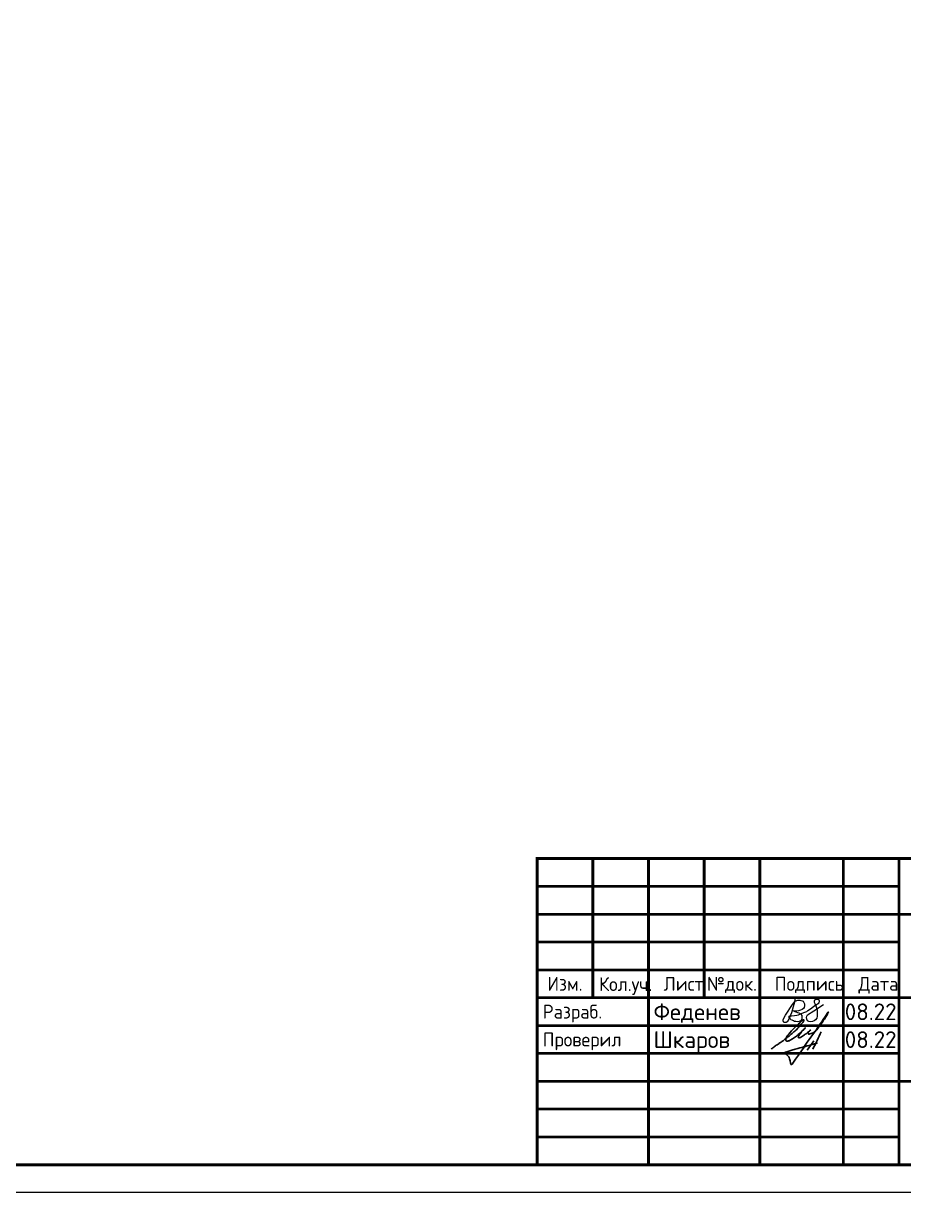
# Model space of a CAD drawing. Header units: metres. Extents: x -18 to 14983, y 1157 to 3877.
# Drawn here: x 7784.8 to 7943, y 1902.8 to 2112.8 of the extents above; entities that cross this region are included whole.
import ezdxf
from ezdxf.enums import TextEntityAlignment as Align

# ---------------------------------------------------------------- set-up
doc = ezdxf.new("R2010")
doc.units = ezdxf.units.M
doc.layers.add('Размерный', color=4, linetype='Continuous', lineweight=30)
doc.layers.add('рамка', color=7, linetype='Continuous')
doc.styles.add('-ISOCPEUR-', font='isocpeur.ttf')
doc.styles.add('GOST', font='GOST_Common.ttf')

# ---------------------------------------------------------------- blocks, each defined once
blk = doc.blocks.new('подпись')
at = {"lineweight": 30}
for points in [[(-0.82, -1.23), (-0.21, -0.8), (0.43, -0.36), (0.86, -0.08), (1.32, 0.25), (2, 0.77), (2.8, 1.4), (3.27, 1.83), (3.84, 2.36), (4.46, 3.07), (5.01, 3.73), (5.08, 3.95), (5.01, 4.03), (4.91, 4), (4.76, 3.88), (4.33, 3.49), (3.4, 2.58), (2.34, 1.43), (1.83, 0.48), (1.87, 0.23), (1.99, 0.16), (2.17, 0.16), (2.41, 0.25), (3.02, 0.6), (3.71, 1.09), (4.34, 1.62), (5.32, 2.55), (4.75, 1.98), (4.27, 1.36), (4.08, 1.05), (4.07, 0.85), (4.11, 0.78), (4.25, 0.78), (4.42, 0.84), (4.78, 1.05), (5.16, 1.3), (5.47, 1.51), (5.72, 1.73), (6.05, 1.99), (6.23, 2.18), (5.94, 1.88), (5.8, 1.63), (5.8, 1.5), (5.89, 1.44), (6.13, 1.46), (6.57, 1.6), (6.9, 1.79), (7.5, 2.39), (8.04, 3.08), (8.61, 3.92), (9.15, 4.76), (9.43, 5.33), (8, 3.26), (6.29, 0.88), (3.58, -3.07), (3.05, -3.8), (2.85, -4.05), (2.49, -2.98), (2.12, -2.39), (1.3, -1.96), (1.02, -2.03), (2.91, -1.44), (4.7, -0.96), (7.51, -0.15)], [(6.86, 0.23), (5.67, -1.43)], [(8.19, 1.85), (6.68, -1.27)]]:
    blk.add_spline(points, degree=3, dxfattribs=at)
blk = doc.blocks.new('Подпись Леха')
at = {"layer": 'рамка'}
blk.add_blockref('подпись', (2.7, 0.11), dxfattribs=at)

msp = doc.modelspace()

# ---------------------------------------------------------------- linework, layer by layer
msp.add_lwpolyline([(7473.1345, 2322.7555), (8067.1345, 2322.7555), (8067.1345, 1902.7555), (7473.1345, 1902.7555)], close=True)
at = {"const_width": 0.5}
msp.add_lwpolyline([(7493.1345, 2317.7555), (8062.1345, 2317.7555), (8062.1345, 1907.7555), (7493.1345, 1907.7555)], close=True, dxfattribs=at)
for points in [[(7877.1345, 1907.7555), (7877.1345, 1962.7555), (8062.1345, 1962.7555)], [(7887.1345, 1962.7555), (7887.1345, 1937.7555)], [(7897.1345, 1962.7555), (7897.1345, 1907.7555)], [(7907.1345, 1962.7555), (7907.1345, 1937.7555)], [(7917.1345, 1962.7555), (7917.1345, 1907.7555)], [(7932.1345, 1962.7555), (7932.1345, 1907.7555)], [(7942.1345, 1962.7555), (7942.1345, 1907.7555)], [(7877.1345, 1957.7555), (7942.1345, 1957.7555)], [(7877.1345, 1952.7555), (7942.1345, 1952.7555)], [(7942.1345, 1952.7555), (8062.1345, 1952.7555)], [(7877.1345, 1947.7555), (7942.1345, 1947.7555)], [(7877.1345, 1942.7555), (7942.1345, 1942.7555)], [(7877.1345, 1937.7555), (8062.1345, 1937.7555)], [(7877.1345, 1932.7555), (7942.1345, 1932.7555)], [(7877.1345, 1927.7555), (7942.1345, 1927.7555)], [(7877.1345, 1922.7555), (7942.1345, 1922.7555)], [(7942.1345, 1922.7555), (8062.1345, 1922.7555)], [(7877.1345, 1917.7555), (7942.1345, 1917.7555)], [(7877.1345, 1912.7555), (7942.1345, 1912.7555)]]:
    msp.add_lwpolyline(points, dxfattribs=at)
msp.add_lwpolyline([(7923.4493, 1937.5039), (7923.3491, 1936.9823), (7923.1405, 1936.1252), (7922.8237, 1935.0442), (7922.3597, 1933.8836), (7922.0409, 1933.4128), (7921.8474, 1933.3135), (7921.6537, 1933.2893), (7921.4648, 1933.3135), (7921.3679, 1933.4249), (7921.3195, 1933.6088), (7921.3243, 1933.817), (7921.4212, 1934.0784), (7921.7245, 1934.638), (7922.9985, 1936.5523), (7923.4949, 1937.126), (7923.9448, 1937.3199), (7924.325, 1937.3121), (7924.8913, 1937.1493), (7925.1551, 1936.6763), (7925.1318, 1936.2887), (7925.0745, 1936.0257), (7924.958, 1935.8414), (7924.7542, 1935.657), (7924.4435, 1935.5018), (7924.0844, 1935.4), (7923.7738, 1935.3417), (7923.5068, 1935.3514), (7923.2496, 1935.3608), (7923.0118, 1935.4727), (7922.9542, 1935.4896), (7923.2101, 1935.3794), (7923.4171, 1935.2902), (7923.6088, 1935.2222), (7923.929, 1935.1308), (7924.1546, 1935.0241), (7924.3642, 1934.925), (7924.5022, 1934.8291), (7924.6536, 1934.5585), (7924.6771, 1934.3086), (7924.7003, 1934.0609), (7924.6458, 1933.8166), (7924.4505, 1933.598), (7924.2083, 1933.4886), (7923.9113, 1933.4574), (7923.6222, 1933.473), (7923.3786, 1933.4862), (7923.1534, 1933.5902), (7922.9152, 1933.7002), (7922.7318, 1933.7848), (7922.6221, 1933.8869), (7922.4835, 1934.0159), (7922.3994, 1934.2269), (7922.4043, 1934.4174), (7922.5168, 1934.4809), (7922.8492, 1934.5151), (7923.3496, 1934.5666), (7923.7585, 1934.6519), (7924.0514, 1934.7131), (7924.3011, 1934.8229), (7924.7361, 1934.9793), (7925.2103, 1935.1405), (7925.5721, 1935.3115), (7925.7727, 1935.4536), (7926.0709, 1935.6646), (7926.4696, 1935.9469), (7926.8531, 1936.2183), (7927.1506, 1936.4289), (7927.515, 1936.6869), (7927.7693, 1936.8669), (7927.822, 1937.1108), (7927.7673, 1937.3141), (7927.5952, 1937.4235), (7927.3449, 1937.4391), (7927.0946, 1937.4079), (7926.9431, 1937.3148), (7926.8892, 1937.1339), (7926.9186, 1936.9334), (7926.992, 1936.7132), (7927.1682, 1936.3171), (7927.359, 1935.7693), (7927.408, 1935.5052), (7927.4226, 1935.1873), (7927.4393, 1934.4505), (7927.3922, 1934.1137), (7927.1493, 1933.7925), (7926.9063, 1933.581), (7926.5928, 1933.487), (7926.248, 1933.44), (7925.9423, 1933.4792), (7925.7072, 1933.628), (7925.5818, 1933.8865), (7925.5112, 1934.1842), (7925.5504, 1934.4662), (7925.715, 1934.6855), (7926.8593, 1935.4218), (7927.2904, 1935.7273), (7928.0977, 1936.2522), (7928.5717, 1936.5603)])

# ---------------------------------------------------------------- block references
msp.add_blockref('Подпись Леха', (7917.2895, 1929.6791))

# ---------------------------------------------------------------- texts
at = {"style": 'GOST'}
for s, p in [('Изм.', (7882.1345, 1940.2555)), ('Кол.уч.', (7893.0242, 1940.2061)), ('Лист', (7903.4388, 1940.2555)), ('№док.', (7912.1345, 1940.2555)), ('Подпись', (7926.0158, 1940.2555)), ('Дата', (7938.4427, 1940.2555))]:
    msp.add_text(s, height=2.5, dxfattribs=at).set_placement(p, align=Align.MIDDLE_CENTER)
for s, p in [('Разраб.', (7878.1345, 1935.2555)), ('Проверил', (7878.1345, 1930.2555))]:
    msp.add_text(s, height=2.5, dxfattribs=at).set_placement(p, align=Align.MIDDLE_LEFT)
at = {"layer": 'Размерный', "color": 0, "style": '-ISOCPEUR-'}
for s, p in [('Феденев', (7898.0395, 1933.7328)), ('08.22', (7932.3892, 1933.7328)), ('Шкаров', (7898.0395, 1928.7328)), ('08.22', (7932.3892, 1928.7328))]:
    msp.add_text(s, height=3, dxfattribs=at).set_placement(p)

doc.saveas('drawing.dxf')
